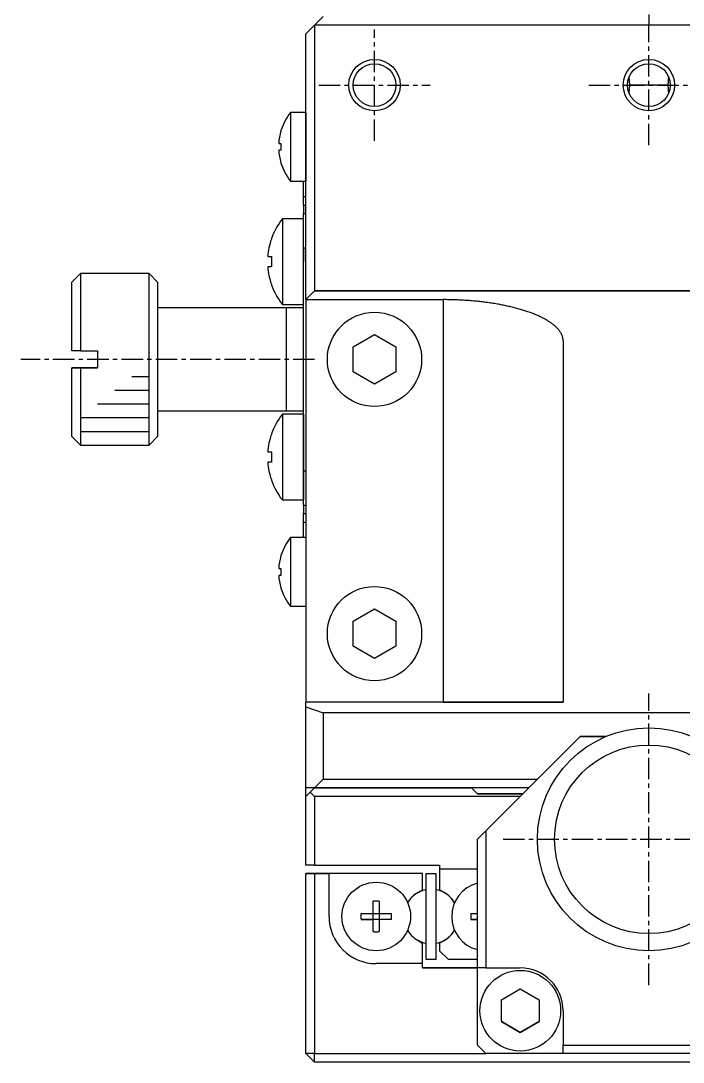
# Model space of a CAD drawing. Extents: x 67 to 344, y 71 to 375.
# Drawn here: x 86 to 124.6, y 255.6 to 316.3 of the extents above; entities that cross this region are included whole.
import ezdxf

# ---------------------------------------------------------------- set-up
doc = ezdxf.new("R2010")
doc.units = 0
doc.linetypes.add('CENTER', pattern=[2, 1.25, -0.25, 0.25, -0.25])
doc.layers.get('0').update_dxf_attribs({"linetype": 'CONTINUOUS'})

msp = doc.modelspace()

# ---------------------------------------------------------------- linework, layer by layer
at = {"color": 1, "linetype": 'CENTER'}
for p, q in [((122.648, 374.698), (122.647, 316.078)), ((122.647, 309.078), (122.647, 316.078)), ((106.647, 309.328), (106.647, 315.828)), ((103.397, 312.578), (109.897, 312.578)), ((119.147, 312.578), (126.147, 312.578)), ((103.146, 296.578), (86.021, 296.578)), ((122.646, 260.078), (122.646, 277.078)), ((114.146, 268.578), (131.146, 268.578))]:
    msp.add_line(p, q, dxfattribs=at)
at = {"color": 7, "linetype": 'CONTINUOUS'}
for p, q in [((103.647, 316.578), (103.147, 316.078)), ((103.147, 316.078), (102.647, 315.578)), ((103.147, 316.078), (103.146, 300.578)), ((142.147, 316.077), (103.147, 316.078)), ((102.646, 300.078), (102.647, 315.578)), ((121.541, 312.578), (121.501, 313.078)), ((123.792, 313.078), (123.752, 312.578)), ((121.397, 312.578), (121.541, 312.578)), ((121.501, 312.078), (121.541, 312.578)), ((123.752, 312.578), (121.541, 312.578)), ((123.752, 312.578), (123.792, 312.078)), ((123.752, 312.578), (123.897, 312.578)), ((102.646, 310.978), (101.748, 310.978)), ((101.748, 310.978), (101.748, 306.978)), ((102.646, 310.978), (102.646, 306.978)), ((101.19, 309.928), (101.19, 309.907)), ((102.647, 309.978), (102.646, 309.978)), ((101.059, 309.178), (101.19, 309.178)), ((101.19, 308.778), (101.059, 308.778)), ((101.19, 309.178), (101.19, 308.778)), ((101.19, 308.049), (101.19, 308.028)), ((102.646, 307.978), (102.646, 307.978)), ((101.748, 306.978), (102.646, 306.978)), ((102.496, 306.078), (102.496, 306.978)), ((102.646, 307.078), (102.646, 307.078)), ((102.646, 307.078), (102.646, 307.078)), ((102.496, 305.578), (102.496, 306.078)), ((102.496, 305.578), (102.496, 305.078)), ((102.496, 305.078), (102.646, 305.078)), ((102.496, 303.078), (102.496, 305.078)), ((102.496, 305.078), (102.646, 305.078)), ((102.496, 304.778), (101.274, 304.778)), ((101.274, 304.778), (101.274, 299.778)), ((100.631, 303.628), (100.631, 303.594)), ((100.419, 302.578), (100.631, 302.578)), ((100.631, 302.578), (100.631, 301.978)), ((102.496, 302.278), (102.496, 303.078)), ((102.496, 303.078), (102.496, 302.278)), ((100.631, 301.978), (100.419, 301.978)), ((102.496, 290.078), (102.496, 302.278)), ((89.496, 301.578), (88.996, 301.078)), ((93.496, 301.578), (89.496, 301.578)), ((89.496, 301.578), (89.496, 297.078)), ((93.496, 291.578), (93.496, 301.578)), ((93.996, 301.078), (93.496, 301.578)), ((88.996, 297.078), (88.996, 301.078)), ((93.996, 301.078), (93.996, 292.078)), ((100.631, 300.962), (100.631, 300.928)), ((102.646, 300.078), (103.146, 300.578)), ((103.146, 300.578), (102.646, 300.078)), ((142.146, 300.577), (103.146, 300.578)), ((103.146, 300.578), (142.146, 300.577)), ((101.496, 299.578), (93.996, 299.578)), ((101.274, 299.778), (102.496, 299.778)), ((101.496, 299.578), (101.496, 293.578)), ((101.496, 299.578), (101.496, 293.578)), ((102.496, 299.578), (101.496, 299.578)), ((102.646, 300.062), (102.646, 300.078)), ((102.646, 300.062), (102.646, 276.578)), ((102.646, 300.062), (110.646, 300.061)), ((105.396, 297.3), (106.646, 298.021)), ((106.646, 298.021), (107.896, 297.3)), ((89.496, 297.078), (88.996, 297.078)), ((89.496, 297.078), (90.496, 297.078)), ((90.496, 297.078), (90.496, 296.078)), ((105.396, 295.856), (105.396, 297.3)), ((107.896, 297.3), (107.896, 295.856)), ((117.646, 297.651), (117.646, 276.578)), ((88.996, 292.078), (88.996, 296.078)), ((89.496, 296.078), (88.996, 296.078)), ((88.996, 296.078), (88.996, 296.078)), ((88.996, 296.078), (89.496, 296.078)), ((90.496, 296.078), (89.496, 296.078)), ((89.496, 296.078), (90.496, 296.078)), ((89.496, 296.078), (89.496, 291.578)), ((106.646, 295.135), (105.396, 295.856)), ((107.896, 295.856), (106.646, 295.135)), ((93.996, 293.578), (101.496, 293.578)), ((101.496, 293.578), (102.496, 293.578)), ((101.274, 293.378), (101.274, 288.378)), ((102.496, 293.378), (101.274, 293.378)), ((102.496, 293.378), (102.496, 288.378)), ((100.631, 292.228), (100.631, 292.194)), ((88.996, 292.078), (89.496, 291.578)), ((93.496, 291.578), (93.996, 292.078)), ((89.496, 291.578), (93.496, 291.578)), ((100.419, 291.178), (100.631, 291.178)), ((100.631, 291.178), (100.631, 290.578)), ((100.631, 290.578), (100.419, 290.578)), ((102.496, 288.078), (102.496, 290.078)), ((100.631, 289.562), (100.631, 289.528)), ((101.274, 288.378), (102.496, 288.378)), ((102.496, 288.078), (102.496, 287.578)), ((102.496, 288.078), (102.646, 288.078)), ((102.496, 288.078), (102.646, 288.078)), ((102.496, 287.078), (102.496, 287.578)), ((102.496, 286.178), (102.496, 287.078)), ((101.748, 286.178), (101.748, 282.178)), ((102.646, 286.178), (101.748, 286.178)), ((101.19, 285.128), (101.19, 285.107)), ((101.059, 284.378), (101.19, 284.378)), ((101.19, 284.378), (101.19, 283.978)), ((101.19, 283.978), (101.059, 283.978)), ((101.19, 283.249), (101.19, 283.228)), ((101.748, 282.178), (102.646, 282.178)), ((105.396, 281.3), (106.646, 282.021)), ((106.646, 282.021), (107.896, 281.3)), ((105.396, 279.856), (105.396, 281.3)), ((107.896, 281.3), (107.896, 279.856)), ((106.646, 279.135), (105.396, 279.856)), ((107.896, 279.856), (106.646, 279.135)), ((117.646, 276.578), (102.646, 276.578)), ((105.146, 276.578), (102.646, 276.578)), ((102.646, 276.303), (102.646, 276.578)), ((105.146, 276.578), (104.896, 276.578)), ((105.146, 276.578), (104.896, 276.578)), ((110.646, 276.578), (108.146, 276.578)), ((108.396, 276.578), (108.146, 276.578)), ((108.396, 276.578), (108.146, 276.578)), ((110.646, 276.578), (117.646, 276.578)), ((102.646, 271.578), (102.646, 276.303)), ((102.646, 276.303), (103.646, 275.959)), ((141.646, 275.958), (103.646, 275.959)), ((103.646, 275.959), (103.646, 272.078)), ((112.646, 268.578), (118.646, 274.578)), ((118.646, 274.578), (113.146, 269.078)), ((120.146, 274.578), (118.646, 274.578)), ((118.646, 274.578), (120.146, 274.578)), ((102.646, 271.078), (102.646, 271.578)), ((103.146, 271.578), (102.646, 271.578)), ((103.146, 271.578), (102.896, 271.328)), ((103.146, 271.578), (102.896, 271.328)), ((103.146, 271.578), (103.646, 272.078)), ((112.296, 271.578), (103.146, 271.578)), ((103.146, 271.578), (112.296, 271.578)), ((103.646, 272.078), (116.146, 272.078)), ((115.646, 271.578), (112.296, 271.578)), ((112.296, 271.578), (112.646, 271.228)), ((112.646, 271.228), (112.296, 271.578)), ((102.896, 271.328), (102.646, 271.078)), ((102.646, 271.078), (102.896, 271.328)), ((102.646, 267.078), (102.646, 271.078)), ((102.896, 271.328), (103.146, 271.078)), ((115.146, 271.078), (103.146, 271.078)), ((103.146, 271.078), (103.146, 267.078)), ((115.296, 271.228), (112.646, 271.228)), ((112.646, 271.228), (115.296, 271.228)), ((112.646, 268.578), (113.146, 269.078)), ((112.646, 261.078), (112.646, 268.578)), ((113.146, 269.078), (113.146, 261.078)), ((103.146, 267.078), (102.646, 267.078)), ((103.146, 267.078), (110.446, 267.078)), ((110.446, 267.078), (110.446, 266.828)), ((112.646, 266.828), (110.446, 266.828)), ((110.446, 266.828), (110.446, 265.629)), ((102.646, 256.078), (102.646, 266.578)), ((103.146, 266.578), (102.646, 266.578)), ((102.646, 266.578), (103.146, 266.578)), ((103.146, 266.578), (103.146, 256.078)), ((103.146, 266.578), (103.996, 266.578)), ((103.996, 266.578), (103.146, 266.578)), ((109.446, 266.578), (103.996, 266.578)), ((109.446, 266.578), (103.996, 266.578)), ((103.996, 264.078), (103.996, 266.578)), ((109.446, 265.629), (109.446, 266.578)), ((109.646, 266.578), (109.646, 261.578)), ((109.646, 266.578), (110.246, 266.578)), ((109.646, 266.578), (110.246, 266.578)), ((110.246, 261.578), (110.246, 266.578)), ((109.186, 265.479), (109.446, 265.629)), ((110.706, 265.479), (110.446, 265.629)), ((106.566, 264.258), (106.566, 264.964)), ((106.926, 264.964), (106.926, 264.258)), ((105.859, 264.258), (106.566, 264.258)), ((105.859, 263.898), (106.566, 263.898)), ((106.566, 263.898), (105.859, 263.898)), ((106.576, 264.248), (106.566, 264.258)), ((106.576, 263.908), (106.566, 263.898)), ((106.566, 263.192), (106.566, 263.898)), ((106.576, 263.908), (106.576, 264.248)), ((106.576, 264.248), (106.915, 264.248)), ((106.915, 263.908), (106.576, 263.908)), ((106.915, 264.248), (106.926, 264.258)), ((106.915, 264.248), (106.915, 263.908)), ((106.915, 263.908), (106.926, 263.898)), ((106.926, 264.258), (107.632, 264.258)), ((107.632, 263.898), (106.926, 263.898)), ((107.632, 263.898), (106.926, 263.898)), ((106.926, 263.898), (106.926, 263.192)), ((112.259, 264.258), (112.679, 264.258)), ((112.259, 263.898), (112.646, 263.898)), ((112.646, 263.898), (112.259, 263.898)), ((109.186, 262.677), (109.446, 262.527)), ((109.446, 262.527), (109.186, 262.677)), ((109.446, 261.328), (109.446, 262.527)), ((110.446, 262.527), (110.706, 262.677)), ((110.446, 262.527), (110.706, 262.677)), ((110.446, 262.527), (110.446, 262.078)), ((110.446, 262.078), (110.946, 261.578)), ((109.446, 261.328), (106.746, 261.328)), ((109.446, 261.328), (106.746, 261.328)), ((109.446, 261.078), (109.446, 261.328)), ((109.646, 261.578), (110.246, 261.578)), ((110.946, 261.578), (112.646, 261.578)), ((109.446, 261.078), (112.646, 261.078)), ((112.646, 261.078), (109.446, 261.078)), ((112.646, 256.578), (112.646, 261.078)), ((113.146, 261.078), (112.646, 261.078)), ((113.146, 261.078), (115.146, 261.078)), ((114.046, 259.213), (115.146, 259.848)), ((115.146, 259.848), (116.246, 259.213)), ((114.046, 257.943), (114.046, 259.213)), ((116.246, 259.213), (116.246, 257.943)), ((117.646, 258.578), (117.646, 256.578)), ((114.046, 257.943), (115.146, 257.308)), ((115.146, 257.308), (114.046, 257.943)), ((115.146, 257.308), (116.246, 257.943)), ((116.246, 257.943), (115.146, 257.308)), ((112.646, 256.578), (113.146, 256.078)), ((117.646, 256.578), (127.646, 256.578)), ((117.646, 256.078), (117.646, 256.578)), ((103.146, 255.578), (102.646, 256.078)), ((103.146, 256.078), (102.646, 256.078)), ((103.146, 256.078), (113.146, 256.078)), ((103.146, 255.578), (103.146, 256.078)), ((117.646, 256.078), (113.146, 256.078)), ((127.646, 256.078), (117.646, 256.078)), ((142.146, 255.577), (103.146, 255.578))]:
    msp.add_line(p, q, dxfattribs=at)
at = {"color": 3, "linetype": 'CONTINUOUS'}
for p, q in [((123.752, 312.578), (121.541, 312.578)), ((102.496, 306.078), (102.646, 306.078)), ((102.496, 305.578), (102.646, 305.578)), ((102.496, 303.078), (102.646, 303.078)), ((110.646, 300.061), (110.646, 276.578)), ((92.496, 295.578), (93.496, 295.578)), ((91.496, 294.778), (93.496, 294.778)), ((90.496, 293.978), (93.496, 293.978)), ((89.496, 293.178), (93.496, 293.178)), ((89.496, 292.378), (93.496, 292.378)), ((102.496, 290.078), (102.646, 290.078)), ((102.496, 287.578), (102.646, 287.578)), ((102.496, 287.078), (102.646, 287.078))]:
    msp.add_line(p, q, dxfattribs=at)
at = {"color": 7, "linetype": 'CONTINUOUS'}
for points in [[(117.646, 297.651, 0), (117.646, 297.681, 0), (117.644, 297.71, 0), (117.642, 297.74, 0), (117.638, 297.769, 0), (117.633, 297.799, 0), (117.627, 297.828, 0), (117.621, 297.858, 0), (117.613, 297.887, 0), (117.604, 297.917, 0), (117.594, 297.946, 0), (117.583, 297.975, 0), (117.571, 298.005, 0), (117.557, 298.034, 0), (117.543, 298.063, 0), (117.528, 298.092, 0), (117.512, 298.121, 0), (117.495, 298.15, 0), (117.476, 298.179, 0), (117.457, 298.208, 0), (117.437, 298.237, 0), (117.415, 298.265, 0), (117.393, 298.294, 0), (117.369, 298.322, 0), (117.345, 298.351, 0), (117.319, 298.379, 0), (117.293, 298.407, 0), (117.266, 298.435, 0), (117.237, 298.463, 0), (117.208, 298.491, 0), (117.177, 298.518, 0), (117.146, 298.546, 0), (117.113, 298.573, 0), (117.08, 298.601, 0), (117.046, 298.628, 0), (117.011, 298.655, 0), (116.974, 298.682, 0), (116.937, 298.708, 0), (116.899, 298.735, 0), (116.86, 298.761, 0), (116.82, 298.787, 0), (116.779, 298.813, 0), (116.737, 298.839, 0), (116.694, 298.865, 0), (116.65, 298.89, 0), (116.606, 298.915, 0), (116.56, 298.941, 0), (116.514, 298.965, 0), (116.467, 298.99, 0), (116.418, 299.015, 0), (116.369, 299.039, 0), (116.32, 299.063, 0), (116.269, 299.087, 0), (116.217, 299.111, 0), (116.165, 299.134, 0), (116.112, 299.157, 0), (116.057, 299.18, 0), (116.003, 299.203, 0), (115.947, 299.225, 0), (115.89, 299.248, 0), (115.833, 299.27, 0), (115.775, 299.292, 0), (115.716, 299.313, 0), (115.656, 299.334, 0), (115.596, 299.355, 0), (115.535, 299.376, 0), (115.473, 299.397, 0), (115.411, 299.417, 0), (115.347, 299.437, 0), (115.283, 299.457, 0), (115.219, 299.476, 0), (115.153, 299.495, 0), (115.087, 299.514, 0), (115.02, 299.533, 0), (114.953, 299.551, 0), (114.885, 299.569, 0), (114.816, 299.587, 0), (114.747, 299.605, 0), (114.677, 299.622, 0), (114.606, 299.639, 0), (114.535, 299.655, 0), (114.464, 299.671, 0), (114.391, 299.687, 0), (114.318, 299.703, 0), (114.245, 299.718, 0), (114.171, 299.734, 0), (114.097, 299.748, 0), (114.022, 299.763, 0), (113.946, 299.777, 0), (113.87, 299.791, 0), (113.794, 299.804, 0), (113.717, 299.817, 0), (113.639, 299.83, 0), (113.561, 299.842, 0), (113.483, 299.855, 0), (113.404, 299.866, 0), (113.325, 299.878, 0), (113.246, 299.889, 0), (113.166, 299.9, 0), (113.085, 299.91, 0), (113.005, 299.921, 0), (112.924, 299.93, 0), (112.842, 299.94, 0), (112.76, 299.949, 0), (112.678, 299.958, 0), (112.596, 299.966, 0), (112.513, 299.974, 0), (112.43, 299.982, 0), (112.347, 299.989, 0), (112.264, 299.996, 0), (112.18, 300.003, 0), (112.096, 300.009, 0), (112.012, 300.015, 0), (111.928, 300.021, 0), (111.843, 300.026, 0), (111.758, 300.031, 0), (111.673, 300.035, 0), (111.588, 300.04, 0), (111.503, 300.043, 0), (111.418, 300.047, 0), (111.332, 300.05, 0), (111.247, 300.053, 0), (111.161, 300.055, 0), (111.076, 300.057, 0), (110.99, 300.059, 0), (110.904, 300.06, 0), (110.818, 300.061, 0), (110.732, 300.061, 0), (110.646, 300.061, 0)], [(106.926, 264.964, 0), (106.923, 264.964, 0), (106.92, 264.965, 0), (106.917, 264.965, 0), (106.914, 264.965, 0), (106.912, 264.965, 0), (106.909, 264.965, 0), (106.906, 264.965, 0), (106.903, 264.965, 0), (106.9, 264.965, 0), (106.898, 264.965, 0), (106.895, 264.965, 0), (106.892, 264.965, 0), (106.889, 264.965, 0), (106.886, 264.965, 0), (106.884, 264.965, 0), (106.881, 264.965, 0), (106.878, 264.965, 0), (106.875, 264.965, 0), (106.872, 264.966, 0), (106.869, 264.966, 0), (106.867, 264.966, 0), (106.864, 264.966, 0), (106.861, 264.966, 0), (106.858, 264.966, 0), (106.855, 264.966, 0), (106.853, 264.966, 0), (106.85, 264.966, 0), (106.847, 264.966, 0), (106.844, 264.966, 0), (106.841, 264.966, 0), (106.839, 264.966, 0), (106.836, 264.966, 0), (106.833, 264.966, 0), (106.83, 264.966, 0), (106.827, 264.966, 0), (106.824, 264.966, 0), (106.822, 264.966, 0), (106.819, 264.966, 0), (106.816, 264.966, 0), (106.813, 264.966, 0), (106.81, 264.966, 0), (106.808, 264.966, 0), (106.805, 264.966, 0), (106.802, 264.966, 0), (106.799, 264.966, 0), (106.796, 264.966, 0), (106.794, 264.966, 0), (106.791, 264.966, 0), (106.788, 264.967, 0), (106.785, 264.967, 0), (106.782, 264.967, 0), (106.779, 264.967, 0), (106.777, 264.967, 0), (106.774, 264.967, 0), (106.771, 264.967, 0), (106.768, 264.967, 0), (106.765, 264.967, 0), (106.763, 264.967, 0), (106.76, 264.967, 0), (106.757, 264.967, 0), (106.754, 264.967, 0), (106.751, 264.967, 0), (106.749, 264.967, 0), (106.746, 264.967, 0), (106.743, 264.967, 0), (106.74, 264.967, 0), (106.737, 264.967, 0), (106.734, 264.967, 0), (106.732, 264.967, 0), (106.729, 264.967, 0), (106.726, 264.967, 0), (106.723, 264.967, 0), (106.72, 264.967, 0), (106.718, 264.967, 0), (106.715, 264.967, 0), (106.712, 264.967, 0), (106.709, 264.967, 0), (106.706, 264.967, 0), (106.703, 264.967, 0), (106.701, 264.966, 0), (106.698, 264.966, 0), (106.695, 264.966, 0), (106.692, 264.966, 0), (106.689, 264.966, 0), (106.687, 264.966, 0), (106.684, 264.966, 0), (106.681, 264.966, 0), (106.678, 264.966, 0), (106.675, 264.966, 0), (106.673, 264.966, 0), (106.67, 264.966, 0), (106.667, 264.966, 0), (106.664, 264.966, 0), (106.661, 264.966, 0), (106.658, 264.966, 0), (106.656, 264.966, 0), (106.653, 264.966, 0), (106.65, 264.966, 0), (106.647, 264.966, 0), (106.644, 264.966, 0), (106.642, 264.966, 0), (106.639, 264.966, 0), (106.636, 264.966, 0), (106.633, 264.966, 0), (106.63, 264.966, 0), (106.628, 264.966, 0), (106.625, 264.966, 0), (106.622, 264.966, 0), (106.619, 264.966, 0), (106.616, 264.965, 0), (106.613, 264.965, 0), (106.611, 264.965, 0), (106.608, 264.965, 0), (106.605, 264.965, 0), (106.602, 264.965, 0), (106.599, 264.965, 0), (106.597, 264.965, 0), (106.594, 264.965, 0), (106.591, 264.965, 0), (106.588, 264.965, 0), (106.585, 264.965, 0), (106.583, 264.965, 0), (106.58, 264.965, 0), (106.577, 264.965, 0), (106.574, 264.965, 0), (106.571, 264.965, 0), (106.569, 264.964, 0), (106.566, 264.964, 0)], [(105.859, 264.258, 0), (105.859, 264.255, 0), (105.859, 264.252, 0), (105.859, 264.25, 0), (105.859, 264.247, 0), (105.859, 264.244, 0), (105.859, 264.241, 0), (105.859, 264.238, 0), (105.859, 264.236, 0), (105.859, 264.233, 0), (105.859, 264.23, 0), (105.859, 264.227, 0), (105.859, 264.224, 0), (105.858, 264.222, 0), (105.858, 264.219, 0), (105.858, 264.216, 0), (105.858, 264.213, 0), (105.858, 264.21, 0), (105.858, 264.207, 0), (105.858, 264.205, 0), (105.858, 264.202, 0), (105.858, 264.199, 0), (105.858, 264.196, 0), (105.858, 264.193, 0), (105.858, 264.191, 0), (105.858, 264.188, 0), (105.858, 264.185, 0), (105.858, 264.182, 0), (105.858, 264.179, 0), (105.858, 264.177, 0), (105.858, 264.174, 0), (105.858, 264.171, 0), (105.858, 264.168, 0), (105.858, 264.165, 0), (105.858, 264.162, 0), (105.858, 264.16, 0), (105.857, 264.157, 0), (105.857, 264.154, 0), (105.857, 264.151, 0), (105.857, 264.148, 0), (105.857, 264.146, 0), (105.857, 264.143, 0), (105.857, 264.14, 0), (105.857, 264.137, 0), (105.857, 264.134, 0), (105.857, 264.132, 0), (105.857, 264.129, 0), (105.857, 264.126, 0), (105.857, 264.123, 0), (105.857, 264.12, 0), (105.857, 264.117, 0), (105.857, 264.115, 0), (105.857, 264.112, 0), (105.857, 264.109, 0), (105.857, 264.106, 0), (105.857, 264.103, 0), (105.857, 264.101, 0), (105.857, 264.098, 0), (105.857, 264.095, 0), (105.857, 264.092, 0), (105.857, 264.089, 0), (105.857, 264.086, 0), (105.857, 264.084, 0), (105.857, 264.081, 0), (105.857, 264.078, 0), (105.857, 264.075, 0), (105.857, 264.072, 0), (105.857, 264.07, 0), (105.857, 264.067, 0), (105.857, 264.064, 0), (105.857, 264.061, 0), (105.857, 264.058, 0), (105.857, 264.056, 0), (105.857, 264.053, 0), (105.857, 264.05, 0), (105.857, 264.047, 0), (105.857, 264.044, 0), (105.857, 264.041, 0), (105.857, 264.039, 0), (105.857, 264.036, 0), (105.857, 264.033, 0), (105.857, 264.03, 0), (105.857, 264.027, 0), (105.857, 264.025, 0), (105.857, 264.022, 0), (105.857, 264.019, 0), (105.857, 264.016, 0), (105.857, 264.013, 0), (105.857, 264.011, 0), (105.857, 264.008, 0), (105.857, 264.005, 0), (105.857, 264.002, 0), (105.857, 263.999, 0), (105.858, 263.996, 0), (105.858, 263.994, 0), (105.858, 263.991, 0), (105.858, 263.988, 0), (105.858, 263.985, 0), (105.858, 263.982, 0), (105.858, 263.98, 0), (105.858, 263.977, 0), (105.858, 263.974, 0), (105.858, 263.971, 0), (105.858, 263.968, 0), (105.858, 263.965, 0), (105.858, 263.963, 0), (105.858, 263.96, 0), (105.858, 263.957, 0), (105.858, 263.954, 0), (105.858, 263.951, 0), (105.858, 263.949, 0), (105.858, 263.946, 0), (105.858, 263.943, 0), (105.858, 263.94, 0), (105.858, 263.937, 0), (105.858, 263.935, 0), (105.859, 263.932, 0), (105.859, 263.929, 0), (105.859, 263.926, 0), (105.859, 263.923, 0), (105.859, 263.921, 0), (105.859, 263.918, 0), (105.859, 263.915, 0), (105.859, 263.912, 0), (105.859, 263.909, 0), (105.859, 263.906, 0), (105.859, 263.904, 0), (105.859, 263.901, 0), (105.859, 263.898, 0)], [(107.632, 263.898, 0), (107.632, 263.901, 0), (107.632, 263.904, 0), (107.632, 263.906, 0), (107.632, 263.909, 0), (107.632, 263.912, 0), (107.632, 263.915, 0), (107.633, 263.918, 0), (107.633, 263.92, 0), (107.633, 263.923, 0), (107.633, 263.926, 0), (107.633, 263.929, 0), (107.633, 263.932, 0), (107.633, 263.935, 0), (107.633, 263.937, 0), (107.633, 263.94, 0), (107.633, 263.943, 0), (107.633, 263.946, 0), (107.633, 263.949, 0), (107.633, 263.951, 0), (107.633, 263.954, 0), (107.633, 263.957, 0), (107.633, 263.96, 0), (107.633, 263.963, 0), (107.633, 263.965, 0), (107.633, 263.968, 0), (107.633, 263.971, 0), (107.634, 263.974, 0), (107.634, 263.977, 0), (107.634, 263.98, 0), (107.634, 263.982, 0), (107.634, 263.985, 0), (107.634, 263.988, 0), (107.634, 263.991, 0), (107.634, 263.994, 0), (107.634, 263.996, 0), (107.634, 263.999, 0), (107.634, 264.002, 0), (107.634, 264.005, 0), (107.634, 264.008, 0), (107.634, 264.01, 0), (107.634, 264.013, 0), (107.634, 264.016, 0), (107.634, 264.019, 0), (107.634, 264.022, 0), (107.634, 264.025, 0), (107.634, 264.027, 0), (107.634, 264.03, 0), (107.634, 264.033, 0), (107.634, 264.036, 0), (107.634, 264.039, 0), (107.634, 264.041, 0), (107.634, 264.044, 0), (107.634, 264.047, 0), (107.634, 264.05, 0), (107.634, 264.053, 0), (107.634, 264.055, 0), (107.634, 264.058, 0), (107.634, 264.061, 0), (107.634, 264.064, 0), (107.634, 264.067, 0), (107.634, 264.07, 0), (107.634, 264.072, 0), (107.634, 264.075, 0), (107.634, 264.078, 0), (107.634, 264.081, 0), (107.634, 264.084, 0), (107.634, 264.086, 0), (107.634, 264.089, 0), (107.634, 264.092, 0), (107.634, 264.095, 0), (107.634, 264.098, 0), (107.634, 264.101, 0), (107.634, 264.103, 0), (107.634, 264.106, 0), (107.634, 264.109, 0), (107.634, 264.112, 0), (107.634, 264.115, 0), (107.634, 264.117, 0), (107.634, 264.12, 0), (107.634, 264.123, 0), (107.634, 264.126, 0), (107.634, 264.129, 0), (107.634, 264.131, 0), (107.634, 264.134, 0), (107.634, 264.137, 0), (107.634, 264.14, 0), (107.634, 264.143, 0), (107.634, 264.146, 0), (107.634, 264.148, 0), (107.634, 264.151, 0), (107.634, 264.154, 0), (107.634, 264.157, 0), (107.634, 264.16, 0), (107.634, 264.162, 0), (107.634, 264.165, 0), (107.634, 264.168, 0), (107.634, 264.171, 0), (107.634, 264.174, 0), (107.634, 264.176, 0), (107.634, 264.179, 0), (107.634, 264.182, 0), (107.634, 264.185, 0), (107.633, 264.188, 0), (107.633, 264.191, 0), (107.633, 264.193, 0), (107.633, 264.196, 0), (107.633, 264.199, 0), (107.633, 264.202, 0), (107.633, 264.205, 0), (107.633, 264.207, 0), (107.633, 264.21, 0), (107.633, 264.213, 0), (107.633, 264.216, 0), (107.633, 264.219, 0), (107.633, 264.221, 0), (107.633, 264.224, 0), (107.633, 264.227, 0), (107.633, 264.23, 0), (107.633, 264.233, 0), (107.633, 264.236, 0), (107.633, 264.238, 0), (107.632, 264.241, 0), (107.632, 264.244, 0), (107.632, 264.247, 0), (107.632, 264.25, 0), (107.632, 264.252, 0), (107.632, 264.255, 0), (107.632, 264.258, 0)], [(112.259, 264.258, 0), (112.259, 264.255, 0), (112.259, 264.252, 0), (112.259, 264.249, 0), (112.259, 264.247, 0), (112.259, 264.244, 0), (112.259, 264.241, 0), (112.259, 264.238, 0), (112.259, 264.235, 0), (112.259, 264.233, 0), (112.259, 264.23, 0), (112.259, 264.227, 0), (112.259, 264.224, 0), (112.258, 264.221, 0), (112.258, 264.219, 0), (112.258, 264.216, 0), (112.258, 264.213, 0), (112.258, 264.21, 0), (112.258, 264.207, 0), (112.258, 264.205, 0), (112.258, 264.202, 0), (112.258, 264.199, 0), (112.258, 264.196, 0), (112.258, 264.193, 0), (112.258, 264.19, 0), (112.258, 264.188, 0), (112.258, 264.185, 0), (112.258, 264.182, 0), (112.258, 264.179, 0), (112.258, 264.176, 0), (112.258, 264.174, 0), (112.258, 264.171, 0), (112.258, 264.168, 0), (112.258, 264.165, 0), (112.258, 264.162, 0), (112.258, 264.16, 0), (112.257, 264.157, 0), (112.257, 264.154, 0), (112.257, 264.151, 0), (112.257, 264.148, 0), (112.257, 264.145, 0), (112.257, 264.143, 0), (112.257, 264.14, 0), (112.257, 264.137, 0), (112.257, 264.134, 0), (112.257, 264.131, 0), (112.257, 264.129, 0), (112.257, 264.126, 0), (112.257, 264.123, 0), (112.257, 264.12, 0), (112.257, 264.117, 0), (112.257, 264.114, 0), (112.257, 264.112, 0), (112.257, 264.109, 0), (112.257, 264.106, 0), (112.257, 264.103, 0), (112.257, 264.1, 0), (112.257, 264.098, 0), (112.257, 264.095, 0), (112.257, 264.092, 0), (112.257, 264.089, 0), (112.257, 264.086, 0), (112.257, 264.084, 0), (112.257, 264.081, 0), (112.257, 264.078, 0), (112.257, 264.075, 0), (112.257, 264.072, 0), (112.257, 264.069, 0), (112.257, 264.067, 0), (112.257, 264.064, 0), (112.257, 264.061, 0), (112.257, 264.058, 0), (112.257, 264.055, 0), (112.257, 264.053, 0), (112.257, 264.05, 0), (112.257, 264.047, 0), (112.257, 264.044, 0), (112.257, 264.041, 0), (112.257, 264.039, 0), (112.257, 264.036, 0), (112.257, 264.033, 0), (112.257, 264.03, 0), (112.257, 264.027, 0), (112.257, 264.024, 0), (112.257, 264.022, 0), (112.257, 264.019, 0), (112.257, 264.016, 0), (112.257, 264.013, 0), (112.257, 264.01, 0), (112.257, 264.008, 0), (112.257, 264.005, 0), (112.257, 264.002, 0), (112.257, 263.999, 0), (112.258, 263.996, 0), (112.258, 263.994, 0), (112.258, 263.991, 0), (112.258, 263.988, 0), (112.258, 263.985, 0), (112.258, 263.982, 0), (112.258, 263.979, 0), (112.258, 263.977, 0), (112.258, 263.974, 0), (112.258, 263.971, 0), (112.258, 263.968, 0), (112.258, 263.965, 0), (112.258, 263.963, 0), (112.258, 263.96, 0), (112.258, 263.957, 0), (112.258, 263.954, 0), (112.258, 263.951, 0), (112.258, 263.949, 0), (112.258, 263.946, 0), (112.258, 263.943, 0), (112.258, 263.94, 0), (112.258, 263.937, 0), (112.258, 263.934, 0), (112.259, 263.932, 0), (112.259, 263.929, 0), (112.259, 263.926, 0), (112.259, 263.923, 0), (112.259, 263.92, 0), (112.259, 263.918, 0), (112.259, 263.915, 0), (112.259, 263.912, 0), (112.259, 263.909, 0), (112.259, 263.906, 0), (112.259, 263.904, 0), (112.259, 263.901, 0), (112.259, 263.898, 0)], [(106.566, 263.192, 0), (106.568, 263.192, 0), (106.571, 263.192, 0), (106.574, 263.191, 0), (106.577, 263.191, 0), (106.58, 263.191, 0), (106.583, 263.191, 0), (106.585, 263.191, 0), (106.588, 263.191, 0), (106.591, 263.191, 0), (106.594, 263.191, 0), (106.597, 263.191, 0), (106.599, 263.191, 0), (106.602, 263.191, 0), (106.605, 263.191, 0), (106.608, 263.191, 0), (106.611, 263.191, 0), (106.613, 263.191, 0), (106.616, 263.191, 0), (106.619, 263.191, 0), (106.622, 263.19, 0), (106.625, 263.19, 0), (106.628, 263.19, 0), (106.63, 263.19, 0), (106.633, 263.19, 0), (106.636, 263.19, 0), (106.639, 263.19, 0), (106.642, 263.19, 0), (106.644, 263.19, 0), (106.647, 263.19, 0), (106.65, 263.19, 0), (106.653, 263.19, 0), (106.656, 263.19, 0), (106.658, 263.19, 0), (106.661, 263.19, 0), (106.664, 263.19, 0), (106.667, 263.19, 0), (106.67, 263.19, 0), (106.673, 263.19, 0), (106.675, 263.19, 0), (106.678, 263.19, 0), (106.681, 263.19, 0), (106.684, 263.19, 0), (106.687, 263.19, 0), (106.689, 263.19, 0), (106.692, 263.19, 0), (106.695, 263.19, 0), (106.698, 263.19, 0), (106.701, 263.19, 0), (106.703, 263.19, 0), (106.706, 263.19, 0), (106.709, 263.189, 0), (106.712, 263.189, 0), (106.715, 263.189, 0), (106.718, 263.189, 0), (106.72, 263.189, 0), (106.723, 263.189, 0), (106.726, 263.189, 0), (106.729, 263.189, 0), (106.732, 263.189, 0), (106.734, 263.189, 0), (106.737, 263.189, 0), (106.74, 263.189, 0), (106.743, 263.189, 0), (106.746, 263.189, 0), (106.748, 263.189, 0), (106.751, 263.189, 0), (106.754, 263.189, 0), (106.757, 263.189, 0), (106.76, 263.189, 0), (106.763, 263.189, 0), (106.765, 263.189, 0), (106.768, 263.189, 0), (106.771, 263.189, 0), (106.774, 263.189, 0), (106.777, 263.189, 0), (106.779, 263.189, 0), (106.782, 263.189, 0), (106.785, 263.19, 0), (106.788, 263.19, 0), (106.791, 263.19, 0), (106.793, 263.19, 0), (106.796, 263.19, 0), (106.799, 263.19, 0), (106.802, 263.19, 0), (106.805, 263.19, 0), (106.808, 263.19, 0), (106.81, 263.19, 0), (106.813, 263.19, 0), (106.816, 263.19, 0), (106.819, 263.19, 0), (106.822, 263.19, 0), (106.824, 263.19, 0), (106.827, 263.19, 0), (106.83, 263.19, 0), (106.833, 263.19, 0), (106.836, 263.19, 0), (106.839, 263.19, 0), (106.841, 263.19, 0), (106.844, 263.19, 0), (106.847, 263.19, 0), (106.85, 263.19, 0), (106.853, 263.19, 0), (106.855, 263.19, 0), (106.858, 263.19, 0), (106.861, 263.19, 0), (106.864, 263.19, 0), (106.867, 263.19, 0), (106.869, 263.19, 0), (106.872, 263.191, 0), (106.875, 263.191, 0), (106.878, 263.191, 0), (106.881, 263.191, 0), (106.884, 263.191, 0), (106.886, 263.191, 0), (106.889, 263.191, 0), (106.892, 263.191, 0), (106.895, 263.191, 0), (106.898, 263.191, 0), (106.9, 263.191, 0), (106.903, 263.191, 0), (106.906, 263.191, 0), (106.909, 263.191, 0), (106.912, 263.191, 0), (106.914, 263.191, 0), (106.917, 263.191, 0), (106.92, 263.192, 0), (106.923, 263.192, 0), (106.926, 263.192, 0)]]:
    msp.add_polyline3d(points, dxfattribs=at)
at = {"color": 3, "linetype": 'CONTINUOUS'}
for centre in [(106.647, 312.578), (122.647, 312.578)]:
    msp.add_circle(centre, 1.5, dxfattribs=at)
at = {"color": 7, "linetype": 'CONTINUOUS'}
for centre, radius in [((106.647, 312.578), 1.25), ((122.647, 312.578), 1.25), ((106.646, 296.578), 2.75), ((106.646, 280.578), 2.75), ((122.646, 268.578), 6.5), ((122.646, 268.578), 5.5), ((106.746, 264.078), 2), ((115.146, 258.578), 2.35)]:
    msp.add_circle(centre, radius, dxfattribs=at)
for centre, radius, start, end in [((104.246, 308.978), 3.2, 141.31672, 162.72891), ((104.246, 308.978), 3.194, 163.09365, 176.40856), ((104.246, 308.978), 3.194, 183.58926, 196.90417), ((104.246, 308.978), 3.2, 197.26892, 218.6811), ((104.396, 302.278), 4, 141.31672, 160.27428), ((104.396, 302.278), 3.989, 160.73071, 175.68552), ((104.396, 302.278), 3.989, 184.31231, 199.26711), ((104.396, 302.278), 4, 199.72355, 218.6811), ((104.396, 290.878), 4, 141.31672, 160.27428), ((104.396, 290.878), 3.989, 160.73071, 175.68552), ((104.396, 290.878), 3.989, 184.31231, 199.26711), ((104.396, 290.878), 4, 199.72355, 218.6811), ((104.246, 284.178), 3.2, 141.31672, 162.72891), ((104.246, 284.178), 3.194, 163.09365, 176.40856), ((104.246, 284.178), 3.194, 183.58926, 196.90417), ((104.246, 284.178), 3.2, 197.26892, 218.6811), ((109.946, 264.078), 1.587, 100.892, 134.99866), ((109.946, 264.078), 1.587, 44.99866, 79.1059), ((113.146, 264.078), 2, 104.47642, 179.99891), ((110.061, 263.963), 1.75, 119.99891, 148.11738), ((109.946, 264.078), 1.587, 134.99866, 149.56573), ((109.831, 263.963), 1.75, 31.88044, 59.99891), ((109.946, 264.078), 1.587, 30.43218, 44.99866), ((106.746, 264.078), 2.75, 179.99891, 269.99891), ((113.146, 264.078), 2, 179.99891, 255.5214), ((110.061, 264.193), 1.75, 211.88044, 239.99891), ((109.946, 264.078), 1.587, 210.43209, 224.99916), ((109.831, 264.193), 1.75, 299.99891, 328.11738), ((109.946, 264.078), 1.587, 314.99916, 329.56565), ((109.946, 264.078), 1.587, 224.99916, 259.10582), ((109.946, 264.078), 1.587, 280.89193, 314.99916), ((115.146, 258.578), 2.5, 359.99891, 89.99891)]:
    msp.add_arc(centre, radius, start, end, dxfattribs=at)

doc.saveas('drawing.dxf')
